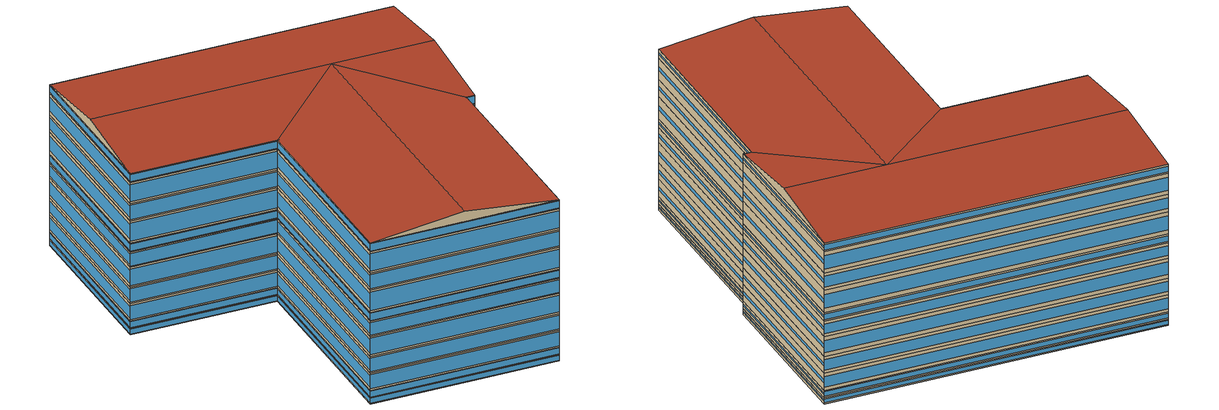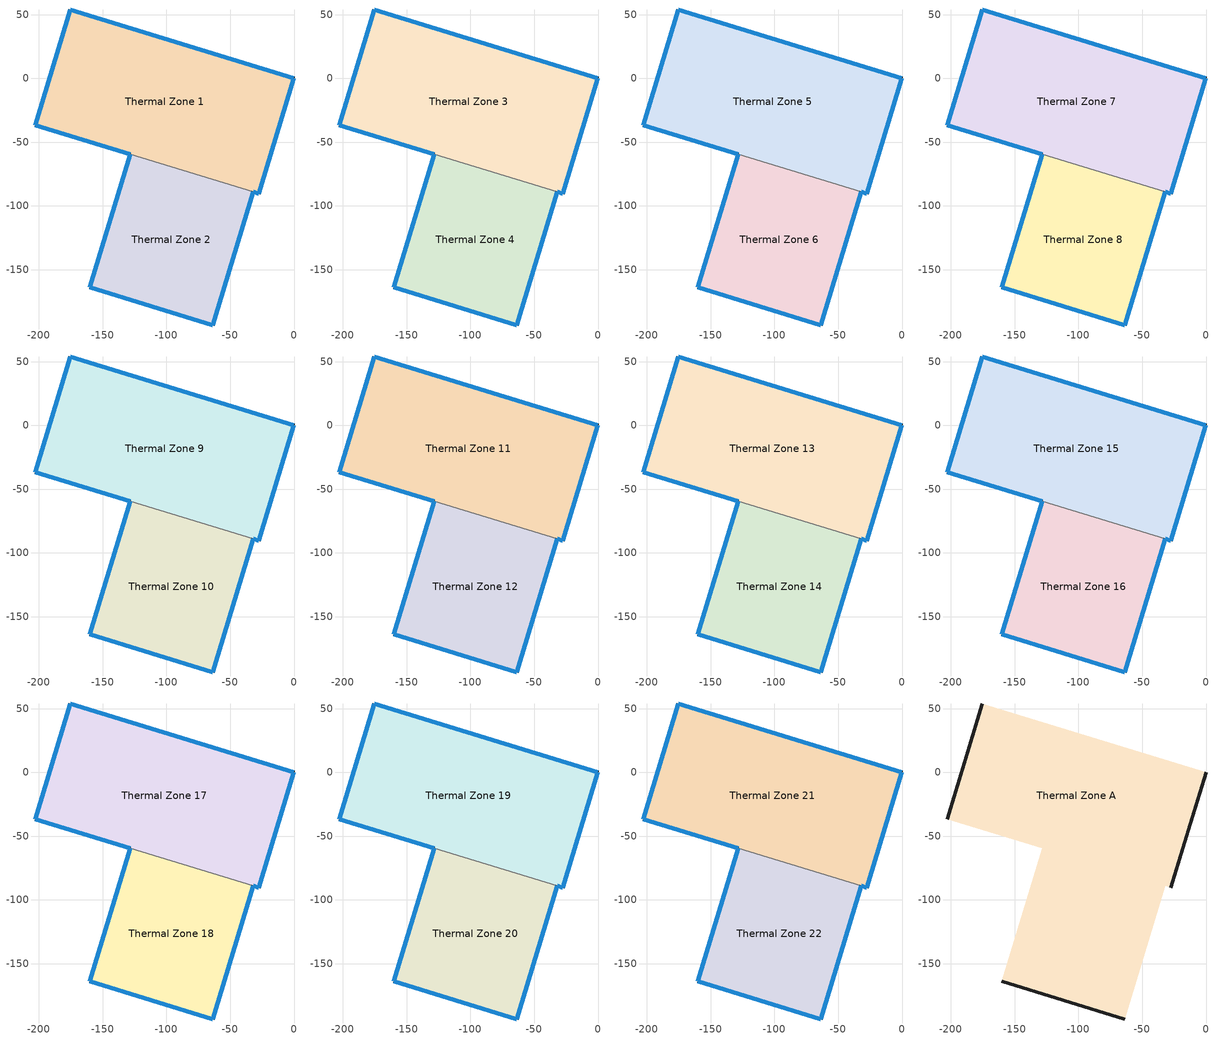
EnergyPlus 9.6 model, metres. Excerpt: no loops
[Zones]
Thermal Zone 1
 floor ground (ExtSlabCarpet): 0,0 -27.63,-90.38 -31.96,-89.06 -128.28,-59.61 -203,-36.77 -175.37,53.62 z0
 wall outside (Ext Wall): -31.96,-89.06 -27.63,-90.38 0,0 -175.37,53.62 -203,-36.77 -128.28,-59.61 z0:3.45
 wall to Thermal Zone 2 (Interior Wall): -128.28,-59.61 -31.96,-89.06 z0:3.45
 window (Ext Window): -175.37,53.61 -203,-36.76 z0.62:2.83; -31.95,-89.06 -27.64,-90.38 / -202.99,-36.77 -128.29,-59.61 z0.31:3.14; -0.01,0 -175.36,53.61 z0.66:2.79; -27.63,-90.37 0,-0.01 z1.43:2.02
Thermal Zone 2
 floor ground (ExtSlabCarpet): -31.96,-89.06 -63.85,-193.34 -160.17,-163.89 -128.28,-59.61 z0
 wall outside (Ext Wall): -128.28,-59.61 -160.17,-163.89 -63.85,-193.34 -31.96,-89.06 z0:3.45
 window (Ext Window): -128.29,-59.62 -160.16,-163.88 z0.62:2.83; -160.16,-163.9 -63.86,-193.34 z0.31:3.14; -63.84,-193.33 -31.97,-89.07 z1.43:2.02
Thermal Zone 3
 floor to Thermal Zone 1 (Interior Floor): 0,0 -27.63,-90.38 -31.96,-89.06 -128.28,-59.61 -203,-36.77 -175.37,53.62 z3.45
 wall outside (Ext Wall): -31.96,-89.06 -27.63,-90.38 0,0 -175.37,53.62 -203,-36.77 -128.28,-59.61 z3.45:7.56
 wall to Thermal Zone 4 (Interior Wall): -128.28,-59.61 -31.96,-89.06 z3.45:7.56
 window (Ext Window): -175.37,53.61 -203,-36.76 z4.19:6.82; -31.95,-89.06 -27.64,-90.38 / -202.99,-36.77 -128.29,-59.61 z3.82:7.19; -0.01,0 -175.36,53.61 z4.23:6.78; -27.63,-90.37 0,-0.01 z5.16:5.85
Thermal Zone 4
 floor to Thermal Zone 2 (Interior Floor): -31.96,-89.06 -63.85,-193.34 -160.17,-163.89 -128.28,-59.61 z3.45
 wall outside (Ext Wall): -128.28,-59.61 -160.17,-163.89 -63.85,-193.34 -31.96,-89.06 z3.45:7.56
 window (Ext Window): -128.29,-59.62 -160.16,-163.88 z4.19:6.82; -160.16,-163.9 -63.86,-193.34 z3.82:7.19; -63.84,-193.33 -31.97,-89.07 z5.16:5.85
Thermal Zone 5
 floor to Thermal Zone 3 (Interior Floor): 0,0 -27.63,-90.38 -31.96,-89.06 -128.28,-59.61 -203,-36.77 -175.37,53.62 z7.56
 wall outside (Ext Wall): -31.96,-89.06 -27.63,-90.38 0,0 -175.37,53.62 -203,-36.77 -128.28,-59.61 z7.56:17.23
 wall to Thermal Zone 6 (Interior Wall): -128.28,-59.61 -31.96,-89.06 z7.56:17.23
 window (Ext Window): -175.37,53.61 -203,-36.76 z9.3:15.49; -31.95,-89.06 -27.64,-90.38 / -202.99,-36.77 -128.29,-59.61 z8.43:16.36; -0.01,0 -175.36,53.61 z9.4:15.39; -27.63,-90.37 0,-0.01 z11.57:13.22
Thermal Zone 6
 floor to Thermal Zone 4 (Interior Floor): -31.96,-89.06 -63.85,-193.34 -160.17,-163.89 -128.28,-59.61 z7.56
 wall outside (Ext Wall): -128.28,-59.61 -160.17,-163.89 -63.85,-193.34 -31.96,-89.06 z7.56:17.23
 window (Ext Window): -128.29,-59.62 -160.16,-163.88 z9.3:15.49; -160.16,-163.9 -63.86,-193.34 z8.43:16.36; -63.84,-193.33 -31.97,-89.07 z11.57:13.22
Thermal Zone 7
 floor to Thermal Zone 5 (Interior Floor): 0,0 -27.63,-90.38 -31.96,-89.06 -128.28,-59.61 -203,-36.77 -175.37,53.62 z17.23
 wall outside (Ext Wall): -31.96,-89.06 -27.63,-90.38 0,0 -175.37,53.62 -203,-36.77 -128.28,-59.61 z17.23:26.49
 wall to Thermal Zone 8 (Interior Wall): -128.28,-59.61 -31.96,-89.06 z17.23:26.49
 window (Ext Window): -175.37,53.61 -203,-36.76 z18.9:24.82; -31.95,-89.06 -27.64,-90.38 / -202.99,-36.77 -128.29,-59.61 z18.06:25.66; -0.01,0 -175.36,53.61 z18.99:24.73; -27.63,-90.37 0,-0.01 z21.07:22.65
Thermal Zone 8
 floor to Thermal Zone 6 (Interior Floor): -31.96,-89.06 -63.85,-193.34 -160.17,-163.89 -128.28,-59.61 z17.23
 wall outside (Ext Wall): -128.28,-59.61 -160.17,-163.89 -63.85,-193.34 -31.96,-89.06 z17.23:26.49
 window (Ext Window): -128.29,-59.62 -160.16,-163.88 z18.9:24.82; -160.16,-163.9 -63.86,-193.34 z18.06:25.66; -63.84,-193.33 -31.97,-89.07 z21.07:22.65
Thermal Zone 9
 floor to Thermal Zone 7 (Interior Floor): 0,0 -27.63,-90.38 -31.96,-89.06 -128.28,-59.61 -203,-36.77 -175.37,53.62 z26.49
 wall outside (Ext Wall): -31.96,-89.06 -27.63,-90.38 0,0 -175.37,53.62 -203,-36.77 -128.28,-59.61 z26.49:37.73
 wall to Thermal Zone 10 (Interior Wall): -128.28,-59.61 -31.96,-89.06 z26.49:37.73
 window (Ext Window): -175.37,53.61 -203,-36.76 z28.51:35.71; -31.95,-89.06 -27.64,-90.38 / -202.99,-36.77 -128.29,-59.61 z27.5:36.72; -0.01,0 -175.36,53.61 z28.63:35.59; -27.63,-90.37 0,-0.01 z31.15:33.07
Thermal Zone 10
 floor to Thermal Zone 8 (Interior Floor): -31.96,-89.06 -63.85,-193.34 -160.17,-163.89 -128.28,-59.61 z26.49
 wall outside (Ext Wall): -128.28,-59.61 -160.17,-163.89 -63.85,-193.34 -31.96,-89.06 z26.49:37.73
 window (Ext Window): -128.29,-59.62 -160.16,-163.88 z28.51:35.71; -160.16,-163.9 -63.86,-193.34 z27.5:36.72; -63.84,-193.33 -31.97,-89.07 z31.15:33.07
Thermal Zone 11
 floor to Thermal Zone 9 (Interior Floor): 0,0 -27.63,-90.38 -31.96,-89.06 -128.28,-59.61 -203,-36.77 -175.37,53.62 z37.73
 wall outside (Ext Wall): -31.96,-89.06 -27.63,-90.38 0,0 -175.37,53.62 -203,-36.77 -128.28,-59.61 z37.73:46.29
 wall to Thermal Zone 12 (Interior Wall): -128.28,-59.61 -31.96,-89.06 z37.73:46.29
 window (Ext Window): -175.37,53.61 -203,-36.76 z39.27:44.75; -31.95,-89.06 -27.64,-90.38 / -202.99,-36.77 -128.29,-59.61 z38.5:45.52; -0.01,0 -175.36,53.61 z39.36:44.66; -27.63,-90.37 0,-0.01 z41.28:42.74
Thermal Zone 12
 floor to Thermal Zone 10 (Interior Floor): -31.96,-89.06 -63.85,-193.34 -160.17,-163.89 -128.28,-59.61 z37.73
 wall outside (Ext Wall): -128.28,-59.61 -160.17,-163.89 -63.85,-193.34 -31.96,-89.06 z37.73:46.29
 window (Ext Window): -128.29,-59.62 -160.16,-163.88 z39.27:44.75; -160.16,-163.9 -63.86,-193.34 z38.5:45.52; -63.84,-193.33 -31.97,-89.07 z41.28:42.74
Thermal Zone 13
 floor to Thermal Zone 11 (Interior Floor): 0,0 -27.63,-90.38 -31.96,-89.06 -128.28,-59.61 -203,-36.77 -175.37,53.62 z46.29
 wall outside (Ext Wall): -31.96,-89.06 -27.63,-90.38 0,0 -175.37,53.62 -203,-36.77 -128.28,-59.61 z46.29:51.23
 wall to Thermal Zone 14 (Interior Wall): -128.28,-59.61 -31.96,-89.06 z46.29:51.23
 window (Ext Window): -175.37,53.61 -203,-36.76 z47.18:50.34; -31.95,-89.06 -27.64,-90.38 / -202.99,-36.77 -128.29,-59.61 z46.73:50.79; -0.01,0 -175.36,53.61 z47.23:50.29; -27.63,-90.37 0,-0.01 z48.34:49.18
Thermal Zone 14
 floor to Thermal Zone 12 (Interior Floor): -31.96,-89.06 -63.85,-193.34 -160.17,-163.89 -128.28,-59.61 z46.29
 wall outside (Ext Wall): -128.28,-59.61 -160.17,-163.89 -63.85,-193.34 -31.96,-89.06 z46.29:51.23
 window (Ext Window): -128.29,-59.62 -160.16,-163.88 z47.18:50.34; -160.16,-163.9 -63.86,-193.34 z46.73:50.79; -63.84,-193.33 -31.97,-89.07 z48.34:49.18
Thermal Zone 15
 floor to Thermal Zone 13 (Interior Floor): 0,0 -27.63,-90.38 -31.96,-89.06 -128.28,-59.61 -203,-36.77 -175.37,53.62 z51.23
 wall outside (Ext Wall): -31.96,-89.06 -27.63,-90.38 0,0 -175.37,53.62 -203,-36.77 -128.28,-59.61 z51.23:63.67
 wall to Thermal Zone 16 (Interior Wall): -128.28,-59.61 -31.96,-89.06 z51.23:63.67
 window (Ext Window): -175.37,53.61 -203,-36.76 z53.47:61.43; -31.95,-89.06 -27.64,-90.38 / -202.99,-36.77 -128.29,-59.61 z52.35:62.55; -0.01,0 -175.36,53.61 z53.59:61.31; -27.63,-90.37 0,-0.01 z56.39:58.51
Thermal Zone 16
 floor to Thermal Zone 14 (Interior Floor): -31.96,-89.06 -63.85,-193.34 -160.17,-163.89 -128.28,-59.61 z51.23
 wall outside (Ext Wall): -128.28,-59.61 -160.17,-163.89 -63.85,-193.34 -31.96,-89.06 z51.23:63.67
 window (Ext Window): -128.29,-59.62 -160.16,-163.88 z53.47:61.43; -160.16,-163.9 -63.86,-193.34 z52.35:62.55; -63.84,-193.33 -31.97,-89.07 z56.39:58.51
Thermal Zone 17
 floor to Thermal Zone 15 (Interior Floor): 0,0 -27.63,-90.38 -31.96,-89.06 -128.28,-59.61 -203,-36.77 -175.37,53.62 z63.67
 wall outside (Ext Wall): -31.96,-89.06 -27.63,-90.38 0,0 -175.37,53.62 -203,-36.77 -128.28,-59.61 z63.67:73.41
 wall to Thermal Zone 18 (Interior Wall): -128.28,-59.61 -31.96,-89.06 z63.67:73.41
 window (Ext Window): -175.37,53.61 -203,-36.76 z65.42:71.66; -31.95,-89.06 -27.64,-90.38 / -202.99,-36.77 -128.29,-59.61 z64.55:72.53; -0.01,0 -175.36,53.61 z65.52:71.56; -27.63,-90.37 0,-0.01 z67.71:69.37
Thermal Zone 18
 floor to Thermal Zone 16 (Interior Floor): -31.96,-89.06 -63.85,-193.34 -160.17,-163.89 -128.28,-59.61 z63.67
 wall outside (Ext Wall): -128.28,-59.61 -160.17,-163.89 -63.85,-193.34 -31.96,-89.06 z63.67:73.41
 window (Ext Window): -128.29,-59.62 -160.16,-163.88 z65.42:71.66; -160.16,-163.9 -63.86,-193.34 z64.55:72.53; -63.84,-193.33 -31.97,-89.07 z67.71:69.37
Thermal Zone 19
 floor to Thermal Zone 17 (Interior Floor): 0,0 -27.63,-90.38 -31.96,-89.06 -128.28,-59.61 -203,-36.77 -175.37,53.62 z73.41
 wall outside (Ext Wall): -31.96,-89.06 -27.63,-90.38 0,0 -175.37,53.62 -203,-36.77 -128.28,-59.61 z73.41:85.24
 wall to Thermal Zone 20 (Interior Wall): -128.28,-59.61 -31.96,-89.06 z73.41:85.24
 window (Ext Window): -175.37,53.61 -203,-36.76 z75.54:83.11; -31.95,-89.06 -27.64,-90.38 / -202.99,-36.77 -128.29,-59.61 z74.47:84.18; -0.01,0 -175.36,53.61 z75.66:82.99; -27.63,-90.37 0,-0.01 z78.32:80.33
Thermal Zone 20
 floor to Thermal Zone 18 (Interior Floor): -31.96,-89.06 -63.85,-193.34 -160.17,-163.89 -128.28,-59.61 z73.41
 wall outside (Ext Wall): -128.28,-59.61 -160.17,-163.89 -63.85,-193.34 -31.96,-89.06 z73.41:85.24
 window (Ext Window): -128.29,-59.62 -160.16,-163.88 z75.54:83.11; -160.16,-163.9 -63.86,-193.34 z74.47:84.18; -63.84,-193.33 -31.97,-89.07 z78.32:80.33
Thermal Zone 21
 floor to Thermal Zone 19 (Interior Floor): 0,0 -27.63,-90.38 -31.96,-89.06 -128.28,-59.61 -203,-36.77 -175.37,53.62 z85.24
 wall outside (Ext Wall): -31.96,-89.06 -27.63,-90.38 0,0 -175.37,53.62 -203,-36.77 -128.28,-59.61 z85.24:90.22
 wall to Thermal Zone 22 (Interior Wall): -128.28,-59.61 -31.96,-89.06 z85.24:90.22
 window (Ext Window): -175.37,53.61 -203,-36.76 z86.14:89.32; -31.95,-89.06 -27.64,-90.38 / -202.99,-36.77 -128.29,-59.61 z85.69:89.77; -0.01,0 -175.36,53.61 z86.19:89.27; -27.63,-90.37 0,-0.01 z87.31:88.15
Thermal Zone 22
 floor to Thermal Zone 20 (Interior Floor): -31.96,-89.06 -63.85,-193.34 -160.17,-163.89 -128.28,-59.61 z85.24
 wall outside (Ext Wall): -128.28,-59.61 -160.17,-163.89 -63.85,-193.34 -31.96,-89.06 z85.24:90.22
 window (Ext Window): -128.29,-59.62 -160.16,-163.88 z86.14:89.32; -160.16,-163.9 -63.86,-193.34 z85.69:89.77; -63.84,-193.33 -31.97,-89.07 z87.31:88.15
Thermal Zone A
 floor to Thermal Zone 21 (Interior Floor): 0,0 -27.63,-90.38 -31.96,-89.06 -128.28,-59.61 -203,-36.77 -175.37,53.62 z90.22
 floor to Thermal Zone 22 (Interior Floor): -31.96,-89.06 -63.85,-193.34 -160.17,-163.89 -128.28,-59.61 z90.22
 wall outside (Ext Wall): -175.37,53.62,90.22 -203,-36.77,90.22 -189.18,8.42,95.95; 0,0,90.22 -13.82,-45.19,95.95 -27.63,-90.38,90.22; -112.01,-178.62,95.95 -160.17,-163.89,90.22 -63.85,-193.34,90.22
 roof outside (Ext Roof): 0,0,90.22 -175.37,53.62,90.22 -189.18,8.42,95.95 -13.82,-45.19,95.95; -66.31,-29.15,95.95 -189.18,8.42,95.95 -203,-36.77,90.22 -128.28,-59.61,90.22; -13.82,-45.19,95.95 -66.31,-29.15,95.95 -31.96,-89.06,90.22 -27.63,-90.38,90.22; -31.96,-89.06,90.22 -66.31,-29.15,95.95 -112.01,-178.62,95.95 -63.85,-193.34,90.22; -66.31,-29.15,95.95 -128.28,-59.61,90.22 -160.17,-163.89,90.22 -112.01,-178.62,95.95
[Building]
Building 1: North Axis {deg}=-0
[Site:Location]
Washington Dc Dulles IntL Ar: Latitude {deg}=38.98; Longitude {deg}=-77.47; Time Zone {hr}=-5; Elevation {m}=82
[SizingPeriod:DesignDay] Day of Month=21; Dry-Bulb Temperature Range Modifier Type=DefaultMultipliers; Barometric Pressure {Pa}=86790; Rain Indicator=No; Snow Indicator=No; Daylight Saving Time Indicator=No; Begin Environment Reset Mode=FullResetAtBeginEnvironment
Name | Month | Day Type | Maximum Dry-Bulb Temperature {C} | Daily Dry-Bulb Temperature Range {deltaC} | Humidity Condition Type | Wetbulb or DewPoint at Maximum Dry-Bulb {C} | Wind Speed {m/s} | Wind Direction {deg} | Solar Model Indicator | ASHRAE Clear Sky Optical Depth for Beam Irradiance (taub) | ASHRAE Clear Sky Optical Depth for Diffuse Irradiance (taud) | Enthalpy at Maximum Dry-Bulb {J/kg} | Sky Clearness
SALT-LAKE-CITY-IAP Ann Clg .4% Condns DB=>MWB | 7 | SummerDesignDay | 36.5 | 14.4 | Wetbulb | 17.1 | 5 | 340 | ASHRAETau | 0.339 | 2.366
SALT-LAKE-CITY-IAP Ann Clg .4% Condns DP=>MDB | 7 | SummerDesignDay | 22.5 | 14.4 | Dewpoint | 15.6 | 5 | 340 | ASHRAETau | 0.339 | 2.366
SALT-LAKE-CITY-IAP Ann Clg .4% Condns Enth=>MDB | 7 | SummerDesignDay | 30.8 | 14.4 | Enthalpy |  | 5 | 340 | ASHRAETau | 0.339 | 2.366 | 59300
SALT-LAKE-CITY-IAP Ann Clg .4% Condns WB=>MDB | 7 | SummerDesignDay | 31.2 | 14.4 | Wetbulb | 19 | 5 | 340 | ASHRAETau | 0.339 | 2.366
SALT-LAKE-CITY-IAP Ann Htg 99.6% Condns DB | 1 | WinterDesignDay | -12.4 | 0 | Wetbulb | -12.4 | 2.6 | 140 | ASHRAEClearSky |  |  |  | 0
SALT-LAKE-CITY-IAP Ann Htg Wind 99.6% Condns WS=>MCDB | 1 | WinterDesignDay | 6.8 | 0 | Wetbulb | 6.8 | 12.4 | 140 | ASHRAEClearSky |  |  |  | 0
SALT-LAKE-CITY-IAP Ann Hum_n 99.6% Condns DP=>MCDB | 1 | WinterDesignDay | -10.7 | 0 | Dewpoint | -16.2 | 2.6 | 140 | ASHRAEClearSky |  |  |  | 0
[Material] Thermal Absorptance=0.9
Name | Roughness | Thickness m | Conductivity W/m-K | Density kg/m3 | Specific Heat J/kg-K | Solar Absorptance | Visible Absorptance
wall concrete | MediumRough | 0.03 | 0.5 | 2243 | 837 | 0.65 | 0.65
roof concrete | MediumRough | 0.05 | 0.5 | 2243 | 837 | 0.65 | 0.65
Wall Insulation [18]; Roof Insulation [18] | MediumRough | 0.1693 | 0.049 | 265 | 836.8 | 0.7 | 0.7
F16 Acoustic tile | MediumSmooth | 0.0191 | 0.06 | 368 | 590 | 0.3 | 0.3
M11 100mm lightweight concrete | MediumRough | 0.1016 | 0.53 | 1280 | 840 | 0.5 | 0.5
MAT-CC05 4 HW CONCRETE | Rough | 0.1016 | 1.311 | 2240 | 836.8 | 0.85 | 0.85
G01a 19mm gypsum board | MediumSmooth | 0.019 | 0.16 | 800 | 1090 | 0.4 | 0.4
[Material:AirGap]
Name | Thermal Resistance m2-K/W
F04 Wall air space resistance | 0.15
F05 Ceiling air space resistance | 0.18
[Material:NoMass]
CP02 CARPET PAD: Roughness=Smooth; Thermal Resistance m2-K/W=0.1; Thermal Absorptance=0.9; Solar Absorptance=0.8; Visible Absorptance=0.8
[WindowMaterial:SimpleGlazingSystem]
Window Material Simple Glazing System: U-Factor W/m2-K=1.8; Solar Heat Gain Coefficient=0.3
[Construction]
Ext Roof: roof concrete, Roof Insulation [18]
Ext Wall: wall concrete, Wall Insulation [18]
Ext Window: Window Material Simple Glazing System
ExtSlabCarpet: MAT-CC05 4 HW CONCRETE, CP02 CARPET PAD
Interior Floor: F16 Acoustic tile, F05 Ceiling air space resistance, M11 100mm lightweight concrete
Interior Wall: G01a 19mm gypsum board, F04 Wall air space resistance, G01a 19mm gypsum board
[Zone]
Thermal Zone 1; Thermal Zone 2: 197, 0, 0, 0, , 1, , , , , , Yes
Thermal Zone 3; Thermal Zone 4: 197, 0, 0, 3.45, , 1, , , , , , Yes
Thermal Zone 5; Thermal Zone 6: 197, 0, 0, 7.56, , 1, , , , , , Yes
Thermal Zone 7; Thermal Zone 8: 197, 0, 0, 17.23, , 1, , , , , , Yes
Thermal Zone 9; Thermal Zone 10: 197, 0, 0, 26.49, , 1, , , , , , Yes
Thermal Zone 11; Thermal Zone 12: 197, 0, 0, 37.73, , 1, , , , , , Yes
Thermal Zone 13; Thermal Zone 14: 197, 0, 0, 46.29, , 1, , , , , , Yes
Thermal Zone 15; Thermal Zone 16: 197, 0, 0, 51.23, , 1, , , , , , Yes
Thermal Zone 17; Thermal Zone 18: 197, 0, 0, 63.67, , 1, , , , , , Yes
Thermal Zone 19; Thermal Zone 20: 197, 0, 0, 73.41, , 1, , , , , , Yes
Thermal Zone 21; Thermal Zone 22: 197, 0, 0, 85.24, , 1, , , , , , Yes
Thermal Zone A: 197, 0, 0, 90.22, , 1, , , , , , No
[AvailabilityManager:Scheduled] Schedule=Always On Discrete
VAV with Reheat 1 Availability Manager; Air Loop HVAC Outdoor Air System 1 Availability Manager
[Schedule:Constant]
Always On Discrete: Hourly Value=1
